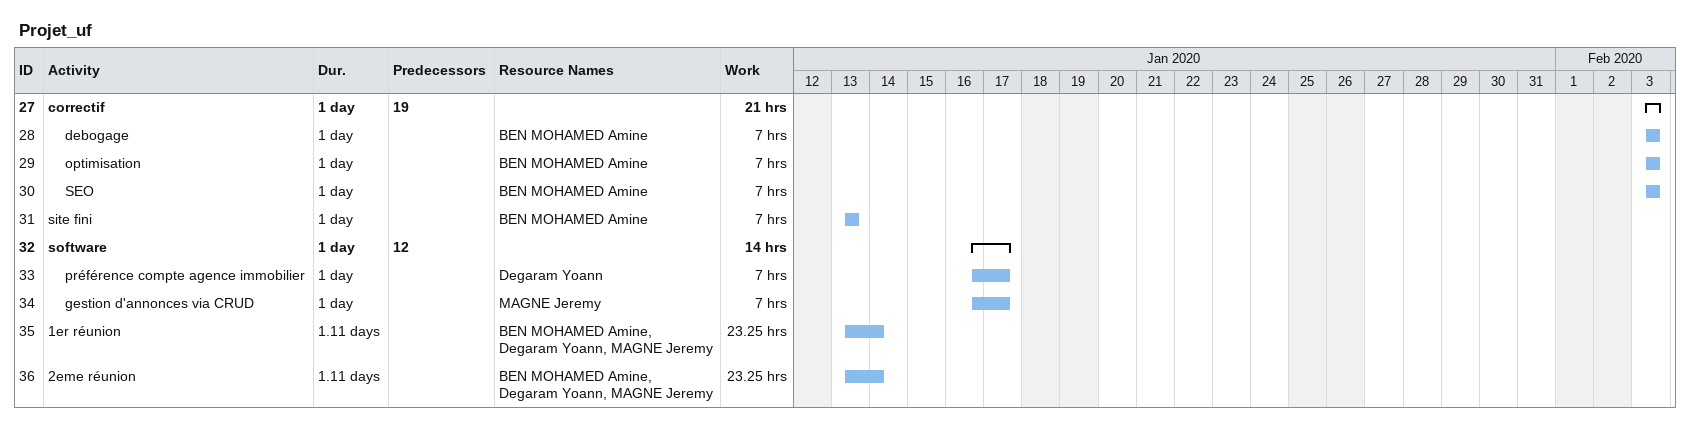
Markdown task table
Projet_uf

| ID | Level | Task | Duration | Start | Finish | Predecessors | Resources | Work (h) |
|---|---|---|---|---|---|---|---|---|
| 27 | 1 | **correctif** | 1d | 2020-02-03 | 2020-02-03 | 19 |  | 21 |
| 28 | 2 | debogage | 1d | 2020-02-03 | 2020-02-03 |  | BEN MOHAMED Amine | 7 |
| 29 | 2 | optimisation | 1d | 2020-02-03 | 2020-02-03 |  | BEN MOHAMED Amine | 7 |
| 30 | 2 | SEO | 1d | 2020-02-03 | 2020-02-03 |  | BEN MOHAMED Amine | 7 |
| 31 | 1 | site fini | 1d | 2020-01-13 | 2020-01-13 |  | BEN MOHAMED Amine | 7 |
| 32 | 1 | **software** | 1d | 2020-01-16 | 2020-01-17 | 12 |  | 14 |
| 33 | 2 | préférence compte agence immobilier | 1d | 2020-01-16 | 2020-01-17 |  | Degaram Yoann | 7 |
| 34 | 2 | gestion d'annonces via CRUD | 1d | 2020-01-16 | 2020-01-17 |  | MAGNE Jeremy | 7 |
| 35 | 1 | 1er réunion | 1.11d | 2020-01-13 | 2020-01-14 |  | BEN MOHAMED Amine, Degaram Yoann, MAGNE Jeremy | 23.25 |
| 36 | 1 | 2eme réunion | 1.11d | 2020-01-13 | 2020-01-14 |  | BEN MOHAMED Amine, Degaram Yoann, MAGNE Jeremy | 23.25 |
